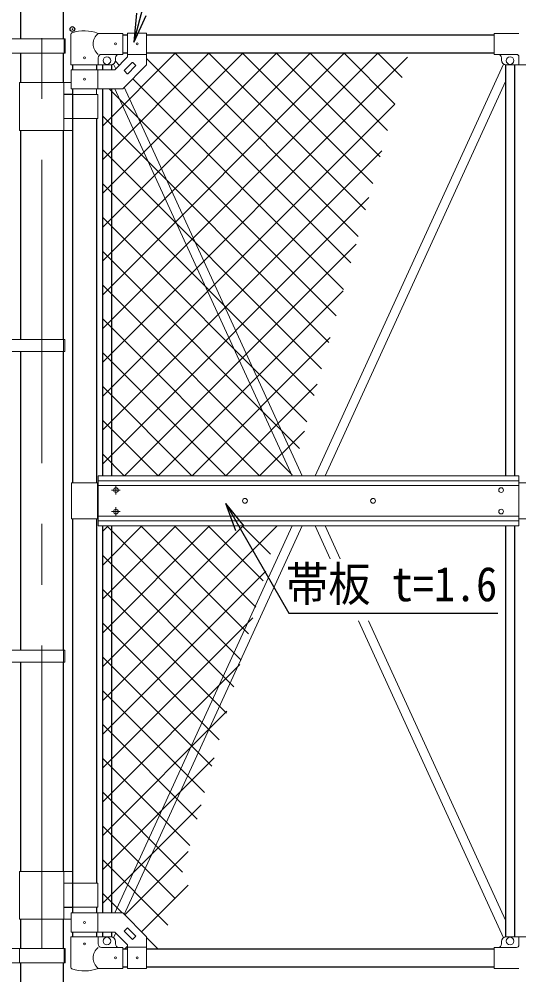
# Model space of a CAD drawing. Units: millimetres, scale not verified. Extents: x -6300 to 6300, y -4455 to 4455.
# Drawn here: x -4503 to -3457, y -1970 to 29 of the extents above; entities that cross this region are included whole.
import ezdxf
from ezdxf.enums import TextEntityAlignment as Align

# ---------------------------------------------------------------- set-up
doc = ezdxf.new("R2010")
doc.units = ezdxf.units.MM
doc.header["$LTSCALE"] = 20
doc.header["$PDMODE"] = 32
doc.header["$PDSIZE"] = 10
doc.linetypes.add('USER1', pattern=[50.8, 31.75, -6.35, 6.35, -6.35])
for name, color, linetype, lineweight in [('0-1_D-STR-TXT', 7, 'Continuous', 25), ('0-2_D-STR3', 3, 'Continuous', 13), ('0-3_D-STR1', 1, 'Continuous', 25), ('0-4_D-BMK', 2, 'USER1', 13), ('0-B_D-STR2', 7, 'Continuous', 13)]:
    doc.layers.add(name, color=color, linetype=linetype, lineweight=lineweight)
doc.layers.add('0-A_Defpoints', color=7, linetype='Continuous')
doc.styles.add('ＭＳ ゴシック', font='')
doc.styles.get('ＭＳ ゴシック').set_extended_font_data('MS Gothic')

# ---------------------------------------------------------------- blocks, each defined once
blk = doc.blocks.new('MLeader3')
at = {"layer": '0-1_D-STR-TXT'}
blk.add_line((-4238.11, 35.78), (-4263.3, -19.58), dxfattribs=at)
for points in [[(-4247.77, 38.37), (-4222.8, 131.55), (-3718.09, 131.55), (-3707.29, 131.55)], [(-4257.43, 40.96), (-4263.3, -19.58), (-4247.77, 38.37)]]:
    blk.add_lwpolyline(points, dxfattribs=at)
blk = doc.blocks.new('MLeader6')
at = {"layer": '0-1_D-STR-TXT'}
blk.add_line((-4049.69, -1041.61), (-4071.03, -984.64), dxfattribs=at)
for points in [[(-4032.37, -1031.61), (-4071.03, -984.64), (-4041.03, -1036.61)], [(-4041.03, -1036.61), (-3938.78, -1213.71), (-3512.15, -1213.71), (-3501.35, -1213.71)]]:
    blk.add_lwpolyline(points, dxfattribs=at)

msp = doc.modelspace()

# ---------------------------------------------------------------- linework, layer by layer
at = {"layer": '0-2_D-STR3'}
for p, q in [((-4529.74, -12.29), (-4406.74, -12.29)), ((-4409.04, -42.29), (-4409.04, -12.29)), ((-4406.74, -42.29), (-4406.74, -12.29)), ((-4395.04, -66.93), (-4395.04, -3.24)), ((-4286.49, -0.93), (-4337.94, -0.93)), ((-4286.49, -0.93), (-4286.49, -44.93)), ((-4276.49, -0.68), (-4236.49, -0.68)), ((-4276.49, -0.68), (-4276.49, -50.36)), ((-4236.49, -0.68), (-4236.49, -66.93)), ((-3508.89, -0.93), (-3457.44, -0.93)), ((-3508.89, -0.93), (-3508.89, -44.93)), ((-4529.74, -42.29), (-4406.74, -42.29)), ((-4337.94, -66.93), (-4337.94, -51.93)), ((-4286.49, -44.93), (-4330.94, -44.93)), ((-4303.06, -76.93), (-4276.49, -50.36)), ((-4301.49, -51.93), (-4301.49, -56.93)), ((-4276.49, -45.18), (-4236.49, -45.18)), ((-3508.89, -44.93), (-3462.14, -44.93)), ((-3493.89, -51.93), (-3493.89, -56.93)), ((-3457.44, -49.63), (-3457.44, -66.93)), ((-4395.04, -66.93), (-4337.94, -66.93)), ((-4394.19, -76.93), (-4303.06, -76.93)), ((-4394.19, -76.93), (-4394.19, -116.93)), ((-4338.79, -76.93), (-4338.79, -116.93)), ((-4337.94, -66.93), (-4311.49, -66.93)), ((-4305.75, -65.12), (-4301.19, -75.07)), ((-4286.49, -116.93), (-4236.49, -66.93)), ((-4282.85, -78.23), (-4266.59, -61.96)), ((-4282.85, -79.64), (-4277.19, -85.3)), ((-4275.78, -85.3), (-4259.52, -69.03)), ((-4265.17, -61.96), (-4259.52, -67.62)), ((-3884.09, -926.38), (-3489.63, -65.12)), ((-3483.89, -66.93), (-3373.89, -66.93)), ((-4502.74, -103.88), (-4502.74, -203.88)), ((-4502.74, -103.88), (-4394.19, -103.88)), ((-4409.78, -203.88), (-4409.78, -103.88)), ((-4394.19, -116.93), (-4286.49, -116.93)), ((-4341.09, -116.93), (-4341.09, -128.88)), ((-4302.91, -116.93), (-3932.18, -926.38)), ((-4283.42, -113.87), (-3911.28, -926.38)), ((-3863.19, -926.38), (-3485.39, -101.49)), ((-4409.78, -128.38), (-4391.89, -128.38)), ((-4338.79, -128.88), (-4409.78, -128.88)), ((-4338.79, -128.88), (-4338.79, -178.88)), ((-4338.79, -178.88), (-4409.78, -178.88)), ((-4409.78, -179.38), (-4391.89, -179.38)), ((-4502.74, -203.88), (-4391.89, -203.88)), ((-4407.84, -641.38), (-4562.63, -641.38)), ((-4410.14, -666.38), (-4410.14, -641.38)), ((-4407.84, -666.38), (-4407.84, -641.38)), ((-4407.84, -666.38), (-4562.63, -666.38)), ((-4337.69, -926.38), (-3457.69, -926.38)), ((-4337.69, -926.38), (-4337.69, -1031.38)), ((-4337.69, -936.88), (-3457.69, -936.88)), ((-3457.69, -926.38), (-3457.69, -1031.38)), ((-4393.49, -941.38), (-4337.69, -941.38)), ((-4393.49, -941.38), (-4393.49, -1016.38)), ((-4339.49, -941.38), (-4339.49, -1016.38)), ((-4337.69, -946.88), (-3457.69, -946.88)), ((-4309.69, -956.38), (-4291.69, -956.38)), ((-4300.69, -947.38), (-4300.69, -965.38)), ((-3399.24, -941.38), (-3457.69, -941.38)), ((-4300.69, -992.38), (-4300.69, -1010.38)), ((-4393.49, -1016.38), (-4337.69, -1016.38)), ((-4337.69, -1010.88), (-3457.69, -1010.88)), ((-4309.69, -1001.38), (-4291.69, -1001.38)), ((-3399.24, -1016.38), (-3457.69, -1016.38)), ((-4337.69, -1020.88), (-3457.69, -1020.88)), ((-4337.69, -1031.38), (-3457.69, -1031.38)), ((-4302.91, -1840.83), (-3932.18, -1031.38)), ((-4283.42, -1843.9), (-3911.28, -1031.38)), ((-3884.09, -1031.38), (-3852.49, -1100.38)), ((-3863.19, -1031.38), (-3831.59, -1100.38)), ((-3793.28, -1229.65), (-3489.63, -1892.64)), ((-3772.38, -1229.65), (-3485.39, -1856.28)), ((-4407.84, -1291.38), (-4562.63, -1291.38)), ((-4410.14, -1316.38), (-4410.14, -1291.38)), ((-4407.84, -1316.38), (-4407.84, -1291.38)), ((-4407.84, -1316.38), (-4562.63, -1316.38)), ((-4502.74, -1853.88), (-4502.74, -1753.88)), ((-4502.74, -1753.88), (-4391.89, -1753.88)), ((-4409.78, -1853.88), (-4409.78, -1753.88)), ((-4409.78, -1778.38), (-4391.89, -1778.38)), ((-4338.79, -1778.88), (-4409.78, -1778.88)), ((-4338.79, -1828.88), (-4338.79, -1778.88)), ((-4338.79, -1828.88), (-4409.78, -1828.88)), ((-4409.78, -1829.38), (-4391.89, -1829.38)), ((-4502.74, -1853.88), (-4394.19, -1853.88)), ((-4394.19, -1840.83), (-4286.49, -1840.83)), ((-4394.19, -1880.83), (-4394.19, -1840.83)), ((-4338.79, -1880.83), (-4338.79, -1840.83)), ((-4286.49, -1840.83), (-4236.49, -1890.83)), ((-4282.85, -1878.13), (-4277.19, -1872.47)), ((-4259.52, -1888.73), (-4275.78, -1872.47)), ((-4395.04, -1890.83), (-4337.94, -1890.83)), ((-4395.04, -1890.83), (-4395.04, -1954.52)), ((-4394.19, -1880.83), (-4303.06, -1880.83)), ((-4337.94, -1890.83), (-4337.94, -1905.83)), ((-4337.94, -1890.83), (-4311.49, -1890.83)), ((-4305.75, -1892.64), (-4301.19, -1882.7)), ((-4303.06, -1880.83), (-4276.49, -1907.4)), ((-4266.59, -1895.8), (-4282.85, -1879.54)), ((-4265.17, -1895.8), (-4259.52, -1890.15)), ((-4236.49, -1957.08), (-4236.49, -1890.83)), ((-3483.89, -1890.83), (-3373.89, -1890.83)), ((-3457.44, -1908.13), (-3457.44, -1890.83)), ((-4529.74, -1915.47), (-4406.74, -1915.47)), ((-4502.74, -1915.47), (-4502.74, -1945.47)), ((-4409.04, -1915.47), (-4409.04, -1945.47)), ((-4406.74, -1915.47), (-4406.74, -1945.47)), ((-4286.49, -1912.83), (-4330.94, -1912.83)), ((-4301.49, -1905.83), (-4301.49, -1900.83)), ((-4286.49, -1956.83), (-4286.49, -1912.83)), ((-4276.49, -1957.08), (-4276.49, -1907.4)), ((-4276.49, -1912.58), (-4236.49, -1912.58)), ((-3508.89, -1912.83), (-3462.14, -1912.83)), ((-3508.89, -1956.83), (-3508.89, -1912.83)), ((-3493.89, -1905.83), (-3493.89, -1900.83)), ((-4529.74, -1945.47), (-4406.74, -1945.47)), ((-4286.49, -1956.83), (-4337.94, -1956.83)), ((-4276.49, -1957.08), (-4236.49, -1957.08)), ((-3508.89, -1956.83), (-3457.44, -1956.83))]:
    msp.add_line(p, q, dxfattribs=at)
for centre, radius in [((-4301.49, -22.93), 2), ((-4256.49, -22.93), 2), ((-4366.49, -51.93), 2), ((-4319.49, -57.93), 8), ((-3475.89, -57.93), 8), ((-4366.49, -96.93), 2), ((-4300.69, -956.38), 5), ((-3494.69, -956.38), 5), ((-4030.69, -978.88), 5), ((-3762.69, -978.88), 5), ((-4300.69, -1001.38), 5), ((-3494.69, -1001.38), 5), ((-4366.49, -1860.83), 2), ((-4319.49, -1899.83), 8), ((-3475.89, -1899.83), 8), ((-4366.49, -1905.83), 2), ((-4301.49, -1934.83), 2), ((-4256.49, -1934.83), 2)]:
    msp.add_circle(centre, radius, dxfattribs=at)
for centre, radius, start, end in [((-4366.49, -75.66), 80, 69.0916, 109.22051), ((-4391.74, -3.24), 3.3, 109.22051, 180), ((-4319.74, -22.93), 28.55, 129.59418, 230.40582), ((-4330.94, -51.93), 7, 90, 180), ((-4311.49, -56.93), 10, 270, 0), ((-4294.49, -51.93), 7, 90, 180), ((-3500.89, -51.93), 7, 0, 90), ((-3483.89, -56.93), 10, 180, 270), ((-3462.14, -49.63), 4.7, 0, 90), ((-4282.14, -78.93), 1, 135, 225), ((-4265.88, -62.67), 1, 45, 135), ((-4260.22, -68.33), 1, 315, 45), ((-4276.49, -84.59), 1, 225, 315), ((-4282.14, -1878.83), 1, 135, 225), ((-4276.49, -1873.18), 1, 45, 135), ((-4311.49, -1900.83), 10, 0, 90), ((-4265.88, -1895.1), 1, 225, 315), ((-4260.22, -1889.44), 1, 315, 45), ((-3483.89, -1900.83), 10, 90, 180), ((-4319.74, -1934.83), 28.55, 129.59418, 230.40582), ((-4330.94, -1905.83), 7, 180, 270), ((-4294.49, -1905.83), 7, 180, 270), ((-3500.89, -1905.83), 7, 270, 0), ((-3462.14, -1908.13), 4.7, 270, 0), ((-4391.74, -1954.52), 3.3, 180, 250.77949), ((-4366.49, -1882.1), 80, 250.77949, 290.9084)]:
    msp.add_arc(centre, radius, start, end, dxfattribs=at)
at = {"layer": '0-3_D-STR1'}
for p, q in [((-4500.44, 496.12), (-4500.44, -12.29)), ((-4411.34, 496.12), (-4411.34, -12.29)), ((-4286.49, -3.88), (-4276.49, -3.88)), ((-4236.49, -3.88), (-3508.89, -3.88)), ((-4500.44, -42.29), (-4500.44, -103.88)), ((-4411.34, -42.29), (-4411.34, -103.88)), ((-4286.49, -41.98), (-4276.49, -41.98)), ((-4236.49, -41.98), (-3508.89, -41.98)), ((-4391.89, -66.93), (-4391.89, -76.93)), ((-4341.09, -66.93), (-4341.09, -76.93)), ((-4328.99, -66.93), (-4328.99, -76.93)), ((-4309.99, -66.82), (-4309.99, -76.93)), ((-3485.39, -66.93), (-3485.39, -926.38)), ((-3466.39, -66.93), (-3466.39, -926.38)), ((-4391.89, -116.93), (-4391.89, -941.38)), ((-4328.99, -116.93), (-4328.99, -926.38)), ((-4309.99, -116.93), (-4309.99, -926.38)), ((-4341.09, -178.88), (-4341.09, -941.38)), ((-4500.44, -203.88), (-4500.44, -641.38)), ((-4411.34, -203.88), (-4411.34, -641.38)), ((-4500.44, -666.38), (-4500.44, -1291.38)), ((-4411.34, -666.38), (-4411.34, -1291.38)), ((-4391.89, -1016.38), (-4391.89, -1840.83)), ((-4341.09, -1016.38), (-4341.09, -1778.88)), ((-4328.99, -1031.38), (-4328.99, -1840.83)), ((-4309.99, -1031.38), (-4309.99, -1840.83)), ((-3485.39, -1031.38), (-3485.39, -1890.83)), ((-3466.39, -1031.38), (-3466.39, -1890.83)), ((-4500.44, -1316.38), (-4500.44, -1753.88)), ((-4411.34, -1316.38), (-4411.34, -1753.88)), ((-4341.09, -1828.88), (-4341.09, -1840.83)), ((-4500.44, -1853.88), (-4500.44, -1915.47)), ((-4411.34, -1853.88), (-4411.34, -1915.47)), ((-4391.89, -1880.83), (-4391.89, -1890.83)), ((-4341.09, -1880.83), (-4341.09, -1890.83)), ((-4328.99, -1880.83), (-4328.99, -1890.83)), ((-4328.99, -1880.83), (-4328.99, -1890.83)), ((-4309.99, -1880.83), (-4309.99, -1890.95)), ((-4309.99, -1880.83), (-4309.99, -1890.83)), ((-4286.49, -1915.78), (-4276.49, -1915.78)), ((-4236.49, -1915.78), (-3508.89, -1915.78)), ((-4411.34, -1945.47), (-4411.34, -2503.88)), ((-4286.49, -1953.88), (-4276.49, -1953.88)), ((-4236.49, -1953.88), (-3508.89, -1953.88))]:
    msp.add_line(p, q, dxfattribs=at)
msp.add_lwpolyline([(-4500.44, -1945.47), (-4500.44, -2503.88), (-4411.34, -2503.88)], dxfattribs=at)
at = {"layer": '0-4_D-BMK'}
msp.add_line((-4455.89, 750.76), (-4455.89, -2559.87), dxfattribs=at)
at = {"layer": '0-A_Defpoints'}
msp.add_point((-4391.89, 8.06), dxfattribs=at)
at = {"layer": '0-B_D-STR2'}
for p, q in [((-4328.99, -548.35), (-3822.62, -41.98)), ((-4328.99, -336.22), (-4034.75, -41.98)), ((-4328.99, -477.64), (-3893.33, -41.98)), ((-4328.99, -406.93), (-3964.04, -41.98)), ((-4328.99, -265.51), (-4105.46, -41.98)), ((-4328.99, -194.8), (-4176.17, -41.98)), ((-4328.99, -689.77), (-3690.31, -51.1)), ((-4328.21, -618.28), (-3751.91, -41.98)), ((-4293.6, -67.47), (-4301.77, -59.3)), ((-3809.16, -481.2), (-4236.49, -53.87)), ((-3793.85, -425.8), (-4177.67, -41.98)), ((-3778.54, -370.4), (-4106.95, -41.98)), ((-3763.23, -314.99), (-4036.24, -41.98)), ((-3747.92, -259.59), (-3965.53, -41.98)), ((-3732.62, -204.19), (-3894.82, -41.98)), ((-3717.31, -148.79), (-3824.11, -41.98)), ((-3702, -93.38), (-3753.4, -41.98)), ((-3824.47, -536.6), (-4265.31, -95.76)), ((-3839.77, -592.01), (-4314.85, -116.93)), ((-4328.99, -760.48), (-3717.31, -148.81)), ((-3855.08, -647.41), (-4328.99, -173.5)), ((-3870.39, -702.81), (-4328.99, -244.21)), ((-4328.99, -831.19), (-3744.31, -246.52)), ((-3885.7, -758.21), (-4328.99, -314.92)), ((-4328.99, -901.9), (-3771.31, -344.23)), ((-3901.01, -813.61), (-4328.99, -385.63)), ((-3916.32, -869.02), (-4328.99, -456.35)), ((-4282.81, -926.43), (-3798.31, -441.93)), ((-3931.62, -924.42), (-4328.99, -527.06)), ((-4212.09, -926.43), (-3825.31, -539.64)), ((-4000.32, -926.43), (-4328.99, -597.77)), ((-4141.38, -926.43), (-3852.3, -637.35)), ((-4071.03, -926.43), (-4328.99, -668.48)), ((-4141.74, -926.43), (-4328.99, -739.19)), ((-4070.67, -926.43), (-3879.3, -735.06)), ((-4212.45, -926.43), (-4328.99, -809.9)), ((-3999.96, -926.43), (-3906.3, -832.77)), ((-4283.16, -926.43), (-4328.99, -880.61)), ((-4328.99, -1043.33), (-4317.09, -1031.43)), ((-4328.99, -1114.04), (-4246.38, -1031.43)), ((-4328.99, -1184.75), (-4175.67, -1031.43)), ((-4328.99, -1255.46), (-4104.96, -1031.43)), ((-4328.99, -1326.17), (-4034.25, -1031.43)), ((-4328.99, -1396.88), (-3963.54, -1031.43)), ((-4038.78, -1312.23), (-4319.59, -1031.43)), ((-4023.48, -1256.83), (-4248.88, -1031.43)), ((-4008.17, -1201.43), (-4178.16, -1031.43)), ((-3992.86, -1146.03), (-4107.45, -1031.43)), ((-3977.55, -1090.63), (-4036.74, -1031.43)), ((-4054.09, -1367.64), (-4328.99, -1092.74)), ((-4328.99, -1467.59), (-3987.3, -1125.9)), ((-4069.4, -1423.04), (-4328.99, -1163.45)), ((-4328.99, -1538.3), (-4014.29, -1223.61)), ((-4084.71, -1478.44), (-4328.99, -1234.16)), ((-4100.02, -1533.84), (-4328.99, -1304.87)), ((-4328.99, -1609.01), (-4041.29, -1321.32)), ((-4115.33, -1589.25), (-4328.99, -1375.58)), ((-4328.99, -1679.72), (-4068.29, -1419.03)), ((-4130.63, -1644.65), (-4328.99, -1446.29)), ((-4328.99, -1750.43), (-4095.29, -1516.73)), ((-4145.94, -1700.05), (-4328.99, -1517.01)), ((-4161.25, -1755.45), (-4328.99, -1587.72)), ((-4328.99, -1821.14), (-4122.29, -1614.44)), ((-4176.56, -1810.86), (-4328.99, -1658.43)), ((-4282.23, -1845.09), (-4149.29, -1712.15)), ((-4191.87, -1866.26), (-4328.99, -1729.14)), ((-4246.87, -1880.45), (-4149.29, -1782.86)), ((-4288, -1840.83), (-4328.99, -1799.85)), ((-4213.05, -1915.78), (-4236.49, -1892.35)), ((-4282.23, -1915.8), (-4276.49, -1910.06))]:
    msp.add_line(p, q, dxfattribs=at)

# ---------------------------------------------------------------- block references
at = {"layer": '0-1_D-STR-TXT'}
for name in ['MLeader3', 'MLeader6']:
    msp.add_blockref(name, (0, 0), dxfattribs=at)

# ---------------------------------------------------------------- texts
at = {"layer": '0-1_D-STR-TXT', "style": 'ＭＳ ゴシック', "width": 0.9}
msp.add_text('帯板 t=1.6', height=72.14, dxfattribs=at).set_placement((-3944.93, -1210.53), align=Align.BOTTOM_LEFT)

doc.saveas('drawing.dxf')
